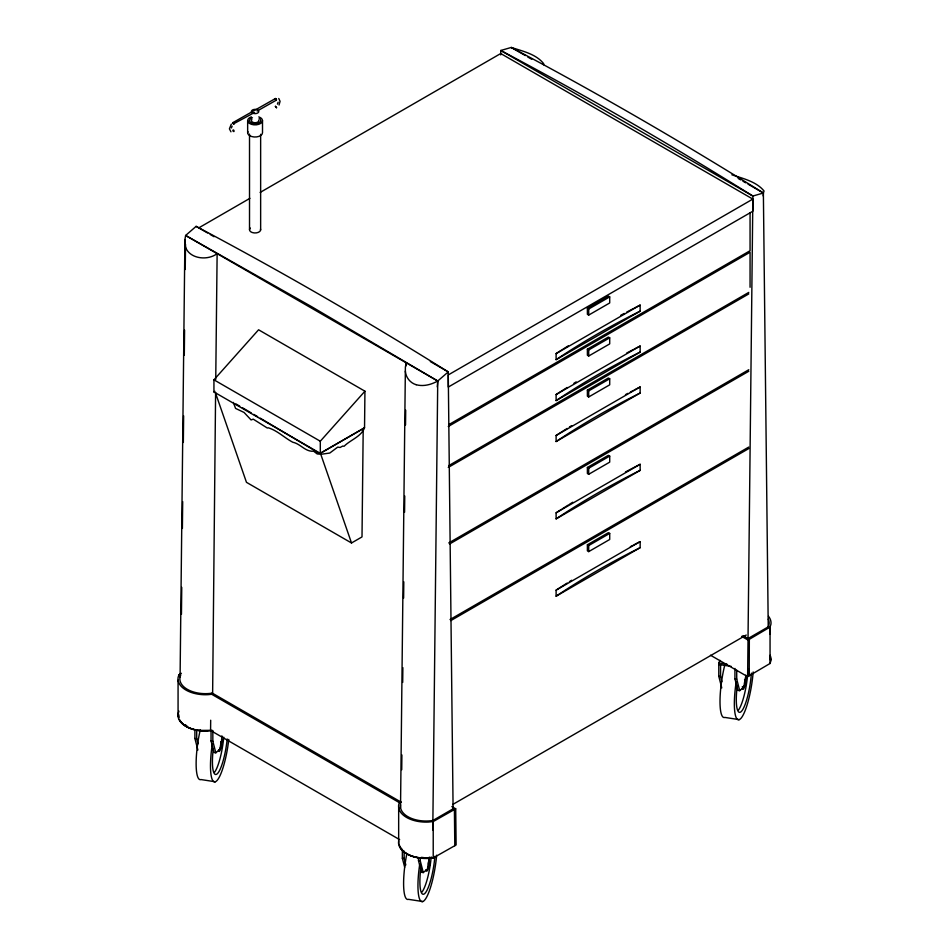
<?xml version="1.0" encoding="UTF-8"?>
<svg xmlns="http://www.w3.org/2000/svg" width="949" height="949" viewBox="0 0 949 949"><rect width="100%" height="100%" fill="white"/><g stroke="black" fill="none" stroke-linecap="round" stroke-linejoin="round"><path stroke-width="1.42" d="M232.968 123.382L233.074 122.528L275.495 98.506L276.42 99.052L276.42 100.12L257.132 111.045M768.488 616.269A27.462 15.86 0 0 1 770.896 624.43L770.054 627.075L749.33 639.306L749.2 675.771L747.622 676.661L710.493 655.225M433.135 830.375L432.886 820.494A25.599 14.781 0 0 1 400.549 804.847M178.507 714.051L178.78 717.764L178.483 714.894M180.085 677.028L184.913 239.682L185.624 235.459L196.123 226.36C281.912 271.782 365.946 320.465 448.236 371.913L453.1 809.497M181.449 614.264L181.745 587.36M182.386 528.439L182.683 501.594M183.335 442.459L183.632 415.84M184.296 355.317L184.581 330.086M185.245 269.492L185.53 244.332M210.69 720.232L210.571 730.481L399.659 839.651M181.389 673.304L178.946 674.739L178.104 677.384A27.462 15.86 0 0 0 208.045 694.668L212.623 694.182L215.601 392.744M215.743 379.434L217.131 253.656C205.269 262.541 182.576 257.333 184.913 239.694M363.206 428.509L362.008 536.92L351.51 542.982L246.467 482.329L215.435 392.756M233.347 402.412L235.566 408.414L244.047 412.435L251.082 419.933L253.241 419.15L267.298 428.023L268.365 427.809C277.63 430.763 284.38 437.762 292.767 442.234C300.525 443.752 305.21 451.949 313.644 451.226L317.191 453.93L318.852 454.097L364.535 427.809L320.299 453.361L213.94 391.961L213.94 379.825L258.579 329.789L364.938 391.202L364.535 427.809C361.13 436.754 350.537 439.778 344.048 446.291L342.791 446.03L340.086 447.465L337.725 447.121L329.778 453.041L320.869 454.298L260.204 418.141M400.525 807.445L405.389 367.085L406.219 362.815L406.184 365.78M401.735 769.746L401.89 754.941M402.696 682.438L402.862 667.645M403.622 598.095L403.799 581.82M404.571 512.27L404.748 495.995M405.531 424.962L405.697 410.17M432.874 821.62L437.738 381.012L448.236 371.913L430.324 361.569M500.716 54.923L500.764 50.487L511.262 47.45C522.508 51.139 535.995 53.986 543.658 63.642L543.611 64.781M747.622 676.661L748.026 640.041L749.33 639.306L742.901 635.593M748.014 639.673L752.877 196.04C670.575 144.58 586.541 95.896 500.764 50.487L752.877 196.04L763.376 193.003L764.052 190.986C756.282 181.508 743.043 178.554 731.869 174.806M770.493 660.54L770.22 656.815L770.517 659.662M232.825 130.559C233.288 128.317 235.198 132.457 233.205 131.401M748.998 646.471L749.33 639.306M769.686 634.312L770.054 627.075L768.227 626.886L748.026 638.547M763.21 195.957L763.376 193.003C681.085 141.555 597.051 92.86 511.262 47.45L525.343 55.576M437.264 386.919L437.738 381.012L311.675 306.717L185.624 235.459L437.738 381.012C431.273 384.606 423.479 386.777 416.172 384.713M232.885 122.955L234.225 123.465L233.205 123.797M278.128 102.231L277.428 104.129M231.39 127.985L232.149 126.122M178.946 711.133L178.104 713.778A27.462 15.86 0 0 0 208.045 731.062L212.623 730.576M748.927 668.642L749.2 675.771L770.054 663.47L770.896 660.812A27.462 15.86 0 0 0 770.114 655.284M721.762 687.895L718.784 676.317L718.784 662.948L719.983 660.35M279.03 105.031L280.074 101.318L278.757 98.494M276.135 100.226L276.278 98.85L275.222 99.182M231.319 124.094L229.421 128.839L230.963 131.828M320.299 453.361L320.299 441.226L364.938 391.202M275.495 98.506L275.329 99.147M211.046 730.576L211.046 740.944L214.023 752.533L215.814 752.806L220.227 749.034A6.429 1.364 -81.2 0 1 221.888 740.196L221.888 735.866M418.509 857.766L418.509 860.731L421.486 872.309L423.278 872.582L427.691 868.821A6.429 1.364 -81.2 0 1 429.351 859.972L429.351 857.089M734.929 668.44L734.929 678.808L737.895 690.398L739.698 690.67L744.099 686.898A6.429 1.364 -81.2 0 1 745.772 678.061L745.772 675.178M451.878 806.591L455.71 808.809L433.219 821.537L428.64 822.036A27.462 15.86 0 0 1 398.699 804.752L399.541 802.095L401.368 802.296L212.291 693.126A25.599 14.781 0 0 1 187.344 689.342A25.599 14.781 0 0 1 180.773 674.929L178.946 674.739M398.699 841.134A27.462 15.86 0 0 0 428.64 858.418L433.219 857.932L456.113 844.954L455.71 808.809M213.94 391.961L214.948 391.356M198.721 227.902L249.907 198.341M260.145 192.433L500.728 53.535L752.842 199.088L752.842 211.224L448.272 387.062L448.272 374.926L752.842 199.088M587.384 308.259L608.392 296.135L609.709 296.883L609.709 302.956L588.7 315.08L587.384 314.321L587.384 308.259L588.7 309.018L609.709 296.883M556.114 353.609L640.148 305.092L640.148 311.153L556.114 359.671L556.114 353.609A1019.712 588.724 0 0 1 561.63 350.051M448.758 424.678L750.066 250.726L750.066 212.766M448.272 426.481L750.066 252.244L750.066 287.286M587.384 349.196L608.392 337.073L609.709 337.82L609.709 343.894L588.7 356.017L587.384 355.258L587.384 349.196L588.7 349.956L609.709 337.82M556.114 394.547L640.148 346.029L640.148 352.091L556.114 400.608L556.114 394.547A1019.712 588.724 0 0 1 567.194 387.477M448.758 465.615L748.785 292.399M448.272 467.418L748.785 293.917M587.384 390.134L608.392 378.01L609.709 378.77L609.709 384.831L588.7 396.955L587.384 396.196L587.384 390.134L588.7 390.893L609.709 378.77M556.114 435.484L640.148 386.967L640.148 393.028L556.114 441.546L556.114 435.484A1019.712 588.724 0 0 1 567.194 428.414M448.758 542.947L748.785 369.73M449.553 544.014L748.785 371.249M587.384 467.466L608.392 455.33L609.709 456.089L609.709 462.151L588.7 474.286L587.384 473.527L587.384 467.466L588.7 468.225L609.709 456.089M556.114 512.804L640.148 464.286L640.148 470.36L556.114 518.878L556.114 512.804A1019.712 588.724 0 0 1 561.63 509.257M450.04 619.531L748.785 447.062M450.822 620.599L748.785 448.569M587.384 544.785L608.392 532.662L609.709 533.421L609.709 539.483L588.7 551.618L587.384 550.859L587.384 544.785L588.7 545.545L609.709 533.421M556.114 590.136L640.148 541.618L640.148 547.68L556.114 596.197L556.114 590.136A1019.712 588.724 0 0 1 567.194 583.066M452.614 804.55L746.222 635.035M432.886 820.494L453.088 808.821L454.405 809.58L454.808 845.737M233.537 123.845L254.557 112.492M212.291 693.126L210.975 693.861L400.063 803.032M275.625 100.013L276.42 100.12M233.074 122.528L234.023 124.058M179.658 720.077L181.366 722.497A26.572 15.362 0 0 0 198.602 730.422L212.066 730.327M432.661 857.682L419.197 857.789A26.572 15.362 0 0 1 404.357 852.083M207.558 730.801C197.582 731.098 184.782 729.034 179.266 719.425M428.153 858.169C417.774 858.418 403.432 856.2 399.375 845.12M421.344 857.374L423.562 857.588M276.278 100.167L275.625 99.775M718.784 662.948L727.064 664.229M718.784 664.466L731.204 666.388M718.784 676.317L720.576 676.59L721.892 681.738M734.929 678.808L736.721 679.093L739.698 690.67M742.308 686.625L744.099 686.898M739.224 719.639L724.87 717.42A37.141 7.853 -81.2 0 1 724.763 665.119M194.901 729.556L194.901 738.452L196.692 738.725L198.021 743.874M211.046 740.944L212.837 741.228L215.814 752.806M215.34 781.774L200.998 779.556A37.141 7.853 -81.2 0 1 200.286 729.769M402.364 849.343L402.364 858.228L404.167 858.513L405.816 864.942M418.509 860.731L420.3 861.004L423.278 872.582M422.815 901.55L408.461 899.332A37.141 7.853 -81.2 0 1 406.896 853.495M416.16 384.713C410.146 382.957 405.816 377.382 405.342 371.166M527.656 56.916L531.737 59.277M738.168 178.448L740.683 179.907M742.901 181.188L745.724 182.813M748.026 184.142L763.376 193.003L768.239 627.562M196.123 226.36L207.641 233.015M210.203 234.486L214.047 236.704M741.62 636.352L748.026 640.041M213.94 379.825L320.299 441.226M235.91 403.906L239.741 406.16M242.303 407.655L251.248 412.898M253.81 414.405L257.642 416.647M185.019 724.621L186.953 725.949M400.253 847.433L401.961 849.865A26.572 15.362 0 0 0 403.491 851.372M320.477 453.408L351.51 542.982M402.364 858.228L404.677 867.244M194.901 738.452L197.878 750.03M770.054 627.075L770.054 663.47M736.721 670.196L736.721 679.093M720.576 664.739L720.576 676.59M588.7 309.018L588.7 315.08M588.7 349.956L588.7 356.017M588.7 390.893L588.7 396.955M588.7 468.225L588.7 474.286M588.7 545.545L588.7 551.618M433.219 821.537L433.219 857.932M420.3 858.038L420.3 861.004M404.167 851.099L404.167 858.513M398.663 807.54L398.663 843.922M262.505 120.594L262.505 132.73A7.426 4.294 0 0 1 254.107 136.976A7.426 4.294 0 0 1 247.903 131.614M260.643 134.307L260.643 229.872M249.516 134.082L249.516 229.658M247.653 120.594L247.653 132.73M212.837 730.86L212.837 741.228M196.692 729.84L196.692 738.725M178.068 680.172L178.068 716.566M768.31 619.163A25.599 14.781 0 0 1 768.227 626.886M260.5 229.041A5.575 3.215 0 0 1 254.166 232.932A5.575 3.215 0 0 1 250.346 228.057M258.662 120.037A3.713 2.147 0 0 1 254.593 122.718A3.713 2.147 0 0 1 251.865 119.527M258.792 116.881A7.426 4.294 0 0 1 260.773 123.346A7.426 4.294 0 0 1 249.385 123.346A7.426 4.294 0 0 1 251.366 116.881M259.148 118.4A5.575 3.215 0 0 1 258.508 123.133A5.575 3.215 0 0 1 250.406 122.35A5.575 3.215 0 0 1 252.458 117.759M556.114 359.671A792.415 457.501 0 0 1 640.148 311.153M562.733 349.351A1019.712 588.724 0 0 1 568.309 345.827M620.634 315.376A1019.712 588.724 0 0 1 624.264 313.419M626.684 312.126A1019.712 588.724 0 0 1 632.781 308.911M634.003 308.271A1019.712 588.724 0 0 1 640.148 305.092M556.114 400.608A792.415 457.501 0 0 1 640.148 352.091M573.931 383.277A1019.712 588.724 0 0 1 576.197 381.889M626.684 353.064A1019.712 588.724 0 0 1 632.781 349.849M634.003 349.208A1019.712 588.724 0 0 1 640.148 346.029M227.202 738.974A29.644 6.263 -81.2 0 1 216.894 774.064A29.644 6.263 -81.2 0 1 213.264 748.832M223.739 737.171A29.644 6.263 -81.2 0 1 214.569 772.213M228.78 739.449A37.141 7.853 -81.2 0 1 215.186 781.822A37.141 7.853 -81.2 0 1 212.327 744.063M221.532 739.437A6.429 1.364 -81.2 0 1 221.698 743.067M221.271 746.353A6.429 1.364 -81.2 0 1 218.484 749.995M220.666 741.501A3.713 0.783 -81.2 0 1 221.046 743.447M220.476 747.124A3.713 0.783 -81.2 0 1 219.741 748.749M751.394 673.149A29.644 6.263 -81.2 0 1 741.086 711.691A29.644 6.263 -81.2 0 1 737.302 685.439M747.492 676.281A29.644 6.263 -81.2 0 1 738.452 710.077M753.174 671.951A37.141 7.853 -81.2 0 1 739.698 719.413A37.141 7.853 -81.2 0 1 736.199 681.928M745.416 677.301A6.429 1.364 -81.2 0 1 745.416 682.556M745.155 684.217A6.429 1.364 -81.2 0 1 742.367 687.859M744.55 679.365A3.713 0.783 -81.2 0 1 744.87 682.212M744.123 685.724A3.713 0.783 -81.2 0 1 743.221 686.542M556.114 596.197A792.415 457.501 0 0 1 640.148 547.68M569.424 581.666A1019.712 588.724 0 0 1 571.678 580.266M630.338 546.719A1019.712 588.724 0 0 1 632.781 545.438M634.003 544.797A1019.712 588.724 0 0 1 640.148 541.618M434.891 856.271A29.644 6.263 -81.2 0 1 424.523 893.733A29.644 6.263 -81.2 0 1 420.893 867.35M431.202 856.947A29.644 6.263 -81.2 0 1 422.032 892.001M436.659 855.179A37.141 7.853 -81.2 0 1 423.124 901.408A37.141 7.853 -81.2 0 1 419.79 863.851M428.39 858.608A6.429 1.364 -81.2 0 1 429.007 864.468M428.734 866.129A6.429 1.364 -81.2 0 1 425.959 869.77M428.438 861.834A3.713 0.783 -81.2 0 1 428.462 864.124M427.952 866.9A3.713 0.783 -81.2 0 1 427.453 868.193M556.114 518.878A792.415 457.501 0 0 1 640.148 470.36M562.733 508.557A1019.712 588.724 0 0 1 568.309 505.034M569.424 504.334A1019.712 588.724 0 0 1 572.805 502.235M625.474 471.973A1019.712 588.724 0 0 1 640.148 464.286M556.114 441.546A792.415 457.501 0 0 1 640.148 393.028M569.424 427.003A1019.712 588.724 0 0 1 571.678 425.615M625.474 394.654A1019.712 588.724 0 0 1 627.894 393.361M630.338 392.067A1019.712 588.724 0 0 1 632.781 390.786M634.003 390.146A1019.712 588.724 0 0 1 640.148 386.967M221.603 745.712C221.959 748.5 222.481 741.703 221.603 745.712M429.078 865.488C429.446 868.264 429.897 861.538 429.078 865.488M745.487 683.577C745.831 686.364 746.365 679.567 745.487 683.577M275.388 106.324L276.55 107.723L275.388 106.324M252.458 113.014A3.713 2.147 0 0 0 258.662 112.053A3.713 2.147 0 0 0 254.118 109.432A3.713 2.147 0 0 0 252.458 113.014"/></g></svg>
